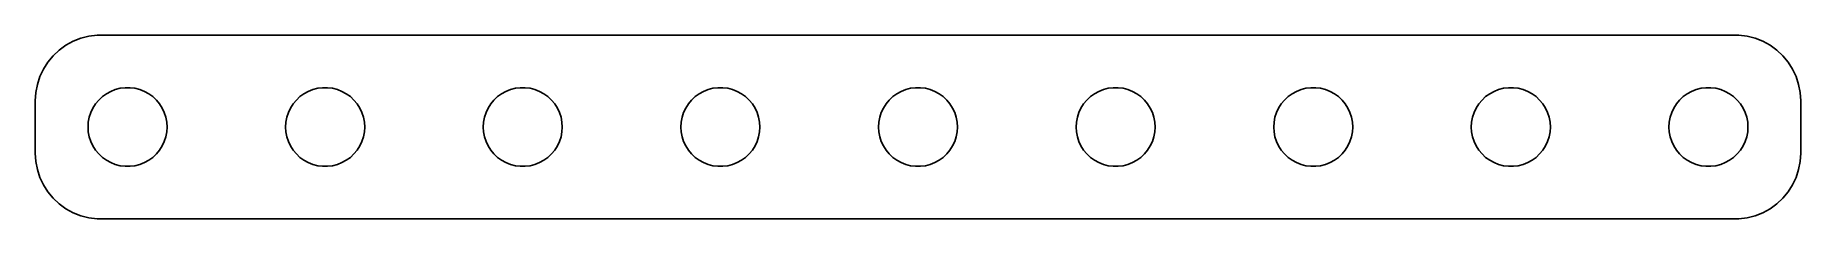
# Model space of a CAD drawing. Header units: metres. Extents: x -67 to 67, y -7 to 7.
import ezdxf

# ---------------------------------------------------------------- set-up
doc = ezdxf.new("R2010")
doc.units = ezdxf.units.M

msp = doc.modelspace()

# ---------------------------------------------------------------- linework, layer by layer
for p, q in [((-63.5451, 6.75528), (-64.1289, 6.52412)), ((-62.9369, 6.91142), (-63.5451, 6.75528)), ((-62.3139, 6.99013), (-62.9369, 6.91142)), ((62.3139, 6.99013), (-62.3139, 6.99013)), ((62.9369, 6.91142), (62.3139, 6.99013)), ((63.5451, 6.75528), (62.9369, 6.91142)), ((64.1289, 6.52412), (63.5451, 6.75528)), ((-65.6448, 5.42273), (-66.0451, 4.93892)), ((-65.1871, 5.85255), (-65.6448, 5.42273)), ((-64.6791, 6.22163), (-65.1871, 5.85255)), ((-64.1289, 6.52412), (-64.6791, 6.22163)), ((64.6791, 6.22163), (64.1289, 6.52412)), ((65.1871, 5.85255), (64.6791, 6.22163)), ((65.6448, 5.42273), (65.1871, 5.85255)), ((66.0451, 4.93892), (65.6448, 5.42273)), ((-66.3815, 4.40877), (-66.6489, 3.84062)), ((-66.0451, 4.93892), (-66.3815, 4.40877)), ((66.3815, 4.40877), (66.0451, 4.93892)), ((66.6489, 3.84062), (66.3815, 4.40877)), ((-66.8429, 3.24344), (-66.9606, 2.62666)), ((-66.6489, 3.84062), (-66.8429, 3.24344)), ((-61.6075, 2.53297), (-61.2773, 2.71448)), ((-61.2773, 2.71448), (-60.927, 2.85316)), ((-60.927, 2.85316), (-60.5621, 2.94685)), ((-60.5621, 2.94685), (-60.1884, 2.99408)), ((-60.1884, 2.99408), (-59.8116, 2.99408)), ((-59.8116, 2.99408), (-59.4379, 2.94685)), ((-59.4379, 2.94685), (-59.0729, 2.85316)), ((-59.0729, 2.85316), (-58.7227, 2.71448)), ((-58.7227, 2.71448), (-58.3925, 2.53297)), ((-46.6075, 2.53297), (-46.2773, 2.71448)), ((-46.2773, 2.71448), (-45.927, 2.85316)), ((-45.927, 2.85316), (-45.5621, 2.94685)), ((-45.5621, 2.94685), (-45.1884, 2.99408)), ((-45.1884, 2.99408), (-44.8116, 2.99408)), ((-44.8116, 2.99408), (-44.4379, 2.94685)), ((-44.4379, 2.94685), (-44.0729, 2.85316)), ((-44.0729, 2.85316), (-43.7227, 2.71448)), ((-43.7227, 2.71448), (-43.3925, 2.53297)), ((-31.6075, 2.53297), (-31.2773, 2.71448)), ((-31.2773, 2.71448), (-30.927, 2.85316)), ((-30.927, 2.85316), (-30.5621, 2.94685)), ((-30.5621, 2.94685), (-30.1884, 2.99408)), ((-30.1884, 2.99408), (-29.8116, 2.99408)), ((-29.8116, 2.99408), (-29.4379, 2.94685)), ((-29.4379, 2.94685), (-29.0729, 2.85316)), ((-29.0729, 2.85316), (-28.7227, 2.71448)), ((-28.7227, 2.71448), (-28.3925, 2.53297)), ((-16.6075, 2.53297), (-16.2773, 2.71448)), ((-16.2773, 2.71448), (-15.927, 2.85316)), ((-15.927, 2.85316), (-15.5621, 2.94685)), ((-15.5621, 2.94685), (-15.1884, 2.99408)), ((-15.1884, 2.99408), (-14.8116, 2.99408)), ((-14.8116, 2.99408), (-14.4379, 2.94685)), ((-14.4379, 2.94685), (-14.0729, 2.85316)), ((-14.0729, 2.85316), (-13.7227, 2.71448)), ((-13.7227, 2.71448), (-13.3925, 2.53297)), ((-1.60747, 2.53297), (-1.27733, 2.71448)), ((-1.27733, 2.71448), (-0.927048, 2.85316)), ((-0.927048, 2.85316), (-0.562134, 2.94685)), ((-0.562134, 2.94685), (-0.18837, 2.99408)), ((-0.18837, 2.99408), (0.18837, 2.99408)), ((0.18837, 2.99408), (0.562134, 2.94685)), ((0.562134, 2.94685), (0.927048, 2.85316)), ((0.927048, 2.85316), (1.27733, 2.71448)), ((1.27733, 2.71448), (1.60747, 2.53297)), ((13.3925, 2.53297), (13.7227, 2.71448)), ((13.7227, 2.71448), (14.0729, 2.85316)), ((14.0729, 2.85316), (14.4379, 2.94685)), ((14.4379, 2.94685), (14.8116, 2.99408)), ((14.8116, 2.99408), (15.1884, 2.99408)), ((15.1884, 2.99408), (15.5621, 2.94685)), ((15.5621, 2.94685), (15.927, 2.85316)), ((15.927, 2.85316), (16.2773, 2.71448)), ((16.2773, 2.71448), (16.6075, 2.53297)), ((28.3925, 2.53297), (28.7227, 2.71448)), ((28.7227, 2.71448), (29.0729, 2.85316)), ((29.0729, 2.85316), (29.4379, 2.94685)), ((29.4379, 2.94685), (29.8116, 2.99408)), ((29.8116, 2.99408), (30.1884, 2.99408)), ((30.1884, 2.99408), (30.5621, 2.94685)), ((30.5621, 2.94685), (30.927, 2.85316)), ((30.927, 2.85316), (31.2773, 2.71448)), ((31.2773, 2.71448), (31.6075, 2.53297)), ((43.3925, 2.53297), (43.7227, 2.71448)), ((43.7227, 2.71448), (44.0729, 2.85316)), ((44.0729, 2.85316), (44.4379, 2.94685)), ((44.4379, 2.94685), (44.8116, 2.99408)), ((44.8116, 2.99408), (45.1884, 2.99408)), ((45.1884, 2.99408), (45.5621, 2.94685)), ((45.5621, 2.94685), (45.927, 2.85316)), ((45.927, 2.85316), (46.2773, 2.71448)), ((46.2773, 2.71448), (46.6075, 2.53297)), ((58.3925, 2.53297), (58.7227, 2.71448)), ((58.7227, 2.71448), (59.0729, 2.85316)), ((59.0729, 2.85316), (59.4379, 2.94685)), ((59.4379, 2.94685), (59.8116, 2.99408)), ((59.8116, 2.99408), (60.1884, 2.99408)), ((60.1884, 2.99408), (60.5621, 2.94685)), ((60.5621, 2.94685), (60.927, 2.85316)), ((60.927, 2.85316), (61.2773, 2.71448)), ((61.2773, 2.71448), (61.6075, 2.53297)), ((66.8429, 3.24344), (66.6489, 3.84062)), ((66.9606, 2.62666), (66.8429, 3.24344)), ((-66.9606, 2.62666), (-67, 2)), ((-67, 2), (-67, -2)), ((-62.7893, 1.10437), (-62.6289, 1.44525)), ((-62.6289, 1.44525), (-62.427, 1.76335)), ((-62.427, 1.76335), (-62.1869, 2.05363)), ((-62.1869, 2.05363), (-61.9123, 2.31154)), ((-61.9123, 2.31154), (-61.6075, 2.53297)), ((-58.3925, 2.53297), (-58.0877, 2.31154)), ((-58.0877, 2.31154), (-57.8131, 2.05363)), ((-57.8131, 2.05363), (-57.5729, 1.76335)), ((-57.5729, 1.76335), (-57.3711, 1.44525)), ((-57.3711, 1.44525), (-57.2107, 1.10437)), ((-47.7893, 1.10437), (-47.6289, 1.44525)), ((-47.6289, 1.44525), (-47.427, 1.76335)), ((-47.427, 1.76335), (-47.1869, 2.05363)), ((-47.1869, 2.05363), (-46.9123, 2.31154)), ((-46.9123, 2.31154), (-46.6075, 2.53297)), ((-43.3925, 2.53297), (-43.0877, 2.31154)), ((-43.0877, 2.31154), (-42.8131, 2.05363)), ((-42.8131, 2.05363), (-42.5729, 1.76335)), ((-42.5729, 1.76335), (-42.3711, 1.44525)), ((-42.3711, 1.44525), (-42.2107, 1.10437)), ((-32.7893, 1.10437), (-32.6289, 1.44525)), ((-32.6289, 1.44525), (-32.427, 1.76335)), ((-32.427, 1.76335), (-32.1869, 2.05363)), ((-32.1869, 2.05363), (-31.9123, 2.31154)), ((-31.9123, 2.31154), (-31.6075, 2.53297)), ((-28.3925, 2.53297), (-28.0877, 2.31154)), ((-28.0877, 2.31154), (-27.8131, 2.05363)), ((-27.8131, 2.05363), (-27.5729, 1.76335)), ((-27.5729, 1.76335), (-27.3711, 1.44525)), ((-27.3711, 1.44525), (-27.2107, 1.10437)), ((-17.7893, 1.10437), (-17.6289, 1.44525)), ((-17.6289, 1.44525), (-17.427, 1.76335)), ((-17.427, 1.76335), (-17.1869, 2.05363)), ((-17.1869, 2.05363), (-16.9123, 2.31154)), ((-16.9123, 2.31154), (-16.6075, 2.53297)), ((-13.3925, 2.53297), (-13.0877, 2.31154)), ((-13.0877, 2.31154), (-12.8131, 2.05363)), ((-12.8131, 2.05363), (-12.5729, 1.76335)), ((-12.5729, 1.76335), (-12.3711, 1.44525)), ((-12.3711, 1.44525), (-12.2107, 1.10437)), ((-2.78932, 1.10437), (-2.62891, 1.44525)), ((-2.62891, 1.44525), (-2.42705, 1.76335)), ((-2.42705, 1.76335), (-2.1869, 2.05363)), ((-2.1869, 2.05363), (-1.91226, 2.31154)), ((-1.91226, 2.31154), (-1.60747, 2.53297)), ((1.60747, 2.53297), (1.91226, 2.31154)), ((1.91226, 2.31154), (2.1869, 2.05363)), ((2.1869, 2.05363), (2.42705, 1.76335)), ((2.42705, 1.76335), (2.62891, 1.44525)), ((2.62891, 1.44525), (2.78932, 1.10437)), ((12.2107, 1.10437), (12.3711, 1.44525)), ((12.3711, 1.44525), (12.5729, 1.76335)), ((12.5729, 1.76335), (12.8131, 2.05363)), ((12.8131, 2.05363), (13.0877, 2.31154)), ((13.0877, 2.31154), (13.3925, 2.53297)), ((16.6075, 2.53297), (16.9123, 2.31154)), ((16.9123, 2.31154), (17.1869, 2.05363)), ((17.1869, 2.05363), (17.427, 1.76335)), ((17.427, 1.76335), (17.6289, 1.44525)), ((17.6289, 1.44525), (17.7893, 1.10437)), ((27.2107, 1.10437), (27.3711, 1.44525)), ((27.3711, 1.44525), (27.5729, 1.76335)), ((27.5729, 1.76335), (27.8131, 2.05363)), ((27.8131, 2.05363), (28.0877, 2.31154)), ((28.0877, 2.31154), (28.3925, 2.53297)), ((31.6075, 2.53297), (31.9123, 2.31154)), ((31.9123, 2.31154), (32.1869, 2.05363)), ((32.1869, 2.05363), (32.427, 1.76335)), ((32.427, 1.76335), (32.6289, 1.44525)), ((32.6289, 1.44525), (32.7893, 1.10437)), ((42.2107, 1.10437), (42.3711, 1.44525)), ((42.3711, 1.44525), (42.5729, 1.76335)), ((42.5729, 1.76335), (42.8131, 2.05363)), ((42.8131, 2.05363), (43.0877, 2.31154)), ((43.0877, 2.31154), (43.3925, 2.53297)), ((46.6075, 2.53297), (46.9123, 2.31154)), ((46.9123, 2.31154), (47.1869, 2.05363)), ((47.1869, 2.05363), (47.427, 1.76335)), ((47.427, 1.76335), (47.6289, 1.44525)), ((47.6289, 1.44525), (47.7893, 1.10437)), ((57.2107, 1.10437), (57.3711, 1.44525)), ((57.3711, 1.44525), (57.5729, 1.76335)), ((57.5729, 1.76335), (57.8131, 2.05363)), ((57.8131, 2.05363), (58.0877, 2.31154)), ((58.0877, 2.31154), (58.3925, 2.53297)), ((61.6075, 2.53297), (61.9123, 2.31154)), ((61.9123, 2.31154), (62.1869, 2.05363)), ((62.1869, 2.05363), (62.427, 1.76335)), ((62.427, 1.76335), (62.6289, 1.44525)), ((62.6289, 1.44525), (62.7893, 1.10437)), ((67, 2), (66.9606, 2.62666)), ((67, -2), (67, 2)), ((-63, 0), (-62.9763, 0.375992)), ((-62.9763, -0.375992), (-63, 0)), ((-62.9763, 0.375992), (-62.9057, 0.746063)), ((-62.9057, 0.746063), (-62.7893, 1.10437)), ((-57.2107, 1.10437), (-57.0942, 0.746063)), ((-57.0942, 0.746063), (-57.0237, 0.375992)), ((-57.0237, 0.375992), (-57, 0)), ((-57, 0), (-57.0237, -0.375992)), ((-48, 0), (-47.9763, 0.375992)), ((-47.9763, -0.375992), (-48, 0)), ((-47.9763, 0.375992), (-47.9057, 0.746063)), ((-47.9057, 0.746063), (-47.7893, 1.10437)), ((-42.2107, 1.10437), (-42.0942, 0.746063)), ((-42.0942, 0.746063), (-42.0237, 0.375992)), ((-42.0237, 0.375992), (-42, 0)), ((-42, 0), (-42.0237, -0.375992)), ((-33, 0), (-32.9763, 0.375992)), ((-32.9763, -0.375992), (-33, 0)), ((-32.9763, 0.375992), (-32.9057, 0.746063)), ((-32.9057, 0.746063), (-32.7893, 1.10437)), ((-27.2107, 1.10437), (-27.0942, 0.746063)), ((-27.0942, 0.746063), (-27.0237, 0.375992)), ((-27.0237, 0.375992), (-27, 0)), ((-27, 0), (-27.0237, -0.375992)), ((-18, 0), (-17.9763, 0.375992)), ((-17.9763, -0.375992), (-18, 0)), ((-17.9763, 0.375992), (-17.9057, 0.746063)), ((-17.9057, 0.746063), (-17.7893, 1.10437)), ((-12.2107, 1.10437), (-12.0942, 0.746063)), ((-12.0942, 0.746063), (-12.0237, 0.375992)), ((-12.0237, 0.375992), (-12, 0)), ((-12, 0), (-12.0237, -0.375992)), ((-3, 0), (-2.97633, 0.375992)), ((-2.97633, -0.375992), (-3, 0)), ((-2.97633, 0.375992), (-2.90575, 0.746063)), ((-2.90575, 0.746063), (-2.78932, 1.10437)), ((2.78932, 1.10437), (2.90575, 0.746063)), ((2.90575, 0.746063), (2.97633, 0.375992)), ((2.97633, 0.375992), (3, 0)), ((3, 0), (2.97633, -0.375992)), ((12, 0), (12.0237, 0.375992)), ((12.0237, -0.375992), (12, 0)), ((12.0237, 0.375992), (12.0942, 0.746063)), ((12.0942, 0.746063), (12.2107, 1.10437)), ((17.7893, 1.10437), (17.9057, 0.746063)), ((17.9057, 0.746063), (17.9763, 0.375992)), ((17.9763, 0.375992), (18, 0)), ((18, 0), (17.9763, -0.375992)), ((27, 0), (27.0237, 0.375992)), ((27.0237, -0.375992), (27, 0)), ((27.0237, 0.375992), (27.0942, 0.746063)), ((27.0942, 0.746063), (27.2107, 1.10437)), ((32.7893, 1.10437), (32.9057, 0.746063)), ((32.9057, 0.746063), (32.9763, 0.375992)), ((32.9763, 0.375992), (33, 0)), ((33, 0), (32.9763, -0.375992)), ((42, 0), (42.0237, 0.375992)), ((42.0237, -0.375992), (42, 0)), ((42.0237, 0.375992), (42.0942, 0.746063)), ((42.0942, 0.746063), (42.2107, 1.10437)), ((47.7893, 1.10437), (47.9057, 0.746063)), ((47.9057, 0.746063), (47.9763, 0.375992)), ((47.9763, 0.375992), (48, 0)), ((48, 0), (47.9763, -0.375992)), ((57, 0), (57.0237, 0.375992)), ((57.0237, -0.375992), (57, 0)), ((57.0237, 0.375992), (57.0942, 0.746063)), ((57.0942, 0.746063), (57.2107, 1.10437)), ((62.7893, 1.10437), (62.9057, 0.746063)), ((62.9057, 0.746063), (62.9763, 0.375992)), ((62.9763, 0.375992), (63, 0)), ((63, 0), (62.9763, -0.375992)), ((-62.9057, -0.746063), (-62.9763, -0.375992)), ((-62.7893, -1.10437), (-62.9057, -0.746063)), ((-62.6289, -1.44525), (-62.7893, -1.10437)), ((-57.2107, -1.10437), (-57.3711, -1.44525)), ((-57.0942, -0.746063), (-57.2107, -1.10437)), ((-57.0237, -0.375992), (-57.0942, -0.746063)), ((-47.9057, -0.746063), (-47.9763, -0.375992)), ((-47.7893, -1.10437), (-47.9057, -0.746063)), ((-47.6289, -1.44525), (-47.7893, -1.10437)), ((-42.2107, -1.10437), (-42.3711, -1.44525)), ((-42.0942, -0.746063), (-42.2107, -1.10437)), ((-42.0237, -0.375992), (-42.0942, -0.746063)), ((-32.9057, -0.746063), (-32.9763, -0.375992)), ((-32.7893, -1.10437), (-32.9057, -0.746063)), ((-32.6289, -1.44525), (-32.7893, -1.10437)), ((-27.2107, -1.10437), (-27.3711, -1.44525)), ((-27.0942, -0.746063), (-27.2107, -1.10437)), ((-27.0237, -0.375992), (-27.0942, -0.746063)), ((-17.9057, -0.746063), (-17.9763, -0.375992)), ((-17.7893, -1.10437), (-17.9057, -0.746063)), ((-17.6289, -1.44525), (-17.7893, -1.10437)), ((-12.2107, -1.10437), (-12.3711, -1.44525)), ((-12.0942, -0.746063), (-12.2107, -1.10437)), ((-12.0237, -0.375992), (-12.0942, -0.746063)), ((-2.90575, -0.746063), (-2.97633, -0.375992)), ((-2.78932, -1.10437), (-2.90575, -0.746063)), ((-2.62891, -1.44525), (-2.78932, -1.10437)), ((2.78932, -1.10437), (2.62891, -1.44525)), ((2.90575, -0.746063), (2.78932, -1.10437)), ((2.97633, -0.375992), (2.90575, -0.746063)), ((12.0942, -0.746063), (12.0237, -0.375992)), ((12.2107, -1.10437), (12.0942, -0.746063)), ((12.3711, -1.44525), (12.2107, -1.10437)), ((17.7893, -1.10437), (17.6289, -1.44525)), ((17.9057, -0.746063), (17.7893, -1.10437)), ((17.9763, -0.375992), (17.9057, -0.746063)), ((27.0942, -0.746063), (27.0237, -0.375992)), ((27.2107, -1.10437), (27.0942, -0.746063)), ((27.3711, -1.44525), (27.2107, -1.10437)), ((32.7893, -1.10437), (32.6289, -1.44525)), ((32.9057, -0.746063), (32.7893, -1.10437)), ((32.9763, -0.375992), (32.9057, -0.746063)), ((42.0942, -0.746063), (42.0237, -0.375992)), ((42.2107, -1.10437), (42.0942, -0.746063)), ((42.3711, -1.44525), (42.2107, -1.10437)), ((47.7893, -1.10437), (47.6289, -1.44525)), ((47.9057, -0.746063), (47.7893, -1.10437)), ((47.9763, -0.375992), (47.9057, -0.746063)), ((57.0942, -0.746063), (57.0237, -0.375992)), ((57.2107, -1.10437), (57.0942, -0.746063)), ((57.3711, -1.44525), (57.2107, -1.10437)), ((62.7893, -1.10437), (62.6289, -1.44525)), ((62.9057, -0.746063), (62.7893, -1.10437)), ((62.9763, -0.375992), (62.9057, -0.746063)), ((-67, -2), (-66.9606, -2.62666)), ((-66.9606, -2.62666), (-66.8429, -3.24344)), ((-62.427, -1.76335), (-62.6289, -1.44525)), ((-62.1869, -2.05363), (-62.427, -1.76335)), ((-61.9123, -2.31154), (-62.1869, -2.05363)), ((-61.6075, -2.53297), (-61.9123, -2.31154)), ((-61.2773, -2.71448), (-61.6075, -2.53297)), ((-58.3925, -2.53297), (-58.7227, -2.71448)), ((-58.0877, -2.31154), (-58.3925, -2.53297)), ((-57.8131, -2.05363), (-58.0877, -2.31154)), ((-57.5729, -1.76335), (-57.8131, -2.05363)), ((-57.3711, -1.44525), (-57.5729, -1.76335)), ((-47.427, -1.76335), (-47.6289, -1.44525)), ((-47.1869, -2.05363), (-47.427, -1.76335)), ((-46.9123, -2.31154), (-47.1869, -2.05363)), ((-46.6075, -2.53297), (-46.9123, -2.31154)), ((-46.2773, -2.71448), (-46.6075, -2.53297)), ((-43.3925, -2.53297), (-43.7227, -2.71448)), ((-43.0877, -2.31154), (-43.3925, -2.53297)), ((-42.8131, -2.05363), (-43.0877, -2.31154)), ((-42.5729, -1.76335), (-42.8131, -2.05363)), ((-42.3711, -1.44525), (-42.5729, -1.76335)), ((-32.427, -1.76335), (-32.6289, -1.44525)), ((-32.1869, -2.05363), (-32.427, -1.76335)), ((-31.9123, -2.31154), (-32.1869, -2.05363)), ((-31.6075, -2.53297), (-31.9123, -2.31154)), ((-31.2773, -2.71448), (-31.6075, -2.53297)), ((-28.3925, -2.53297), (-28.7227, -2.71448)), ((-28.0877, -2.31154), (-28.3925, -2.53297)), ((-27.8131, -2.05363), (-28.0877, -2.31154)), ((-27.5729, -1.76335), (-27.8131, -2.05363)), ((-27.3711, -1.44525), (-27.5729, -1.76335)), ((-17.427, -1.76335), (-17.6289, -1.44525)), ((-17.1869, -2.05363), (-17.427, -1.76335)), ((-16.9123, -2.31154), (-17.1869, -2.05363)), ((-16.6075, -2.53297), (-16.9123, -2.31154)), ((-16.2773, -2.71448), (-16.6075, -2.53297)), ((-13.3925, -2.53297), (-13.7227, -2.71448)), ((-13.0877, -2.31154), (-13.3925, -2.53297)), ((-12.8131, -2.05363), (-13.0877, -2.31154)), ((-12.5729, -1.76335), (-12.8131, -2.05363)), ((-12.3711, -1.44525), (-12.5729, -1.76335)), ((-2.42705, -1.76335), (-2.62891, -1.44525)), ((-2.1869, -2.05363), (-2.42705, -1.76335)), ((-1.91226, -2.31154), (-2.1869, -2.05363)), ((-1.60747, -2.53297), (-1.91226, -2.31154)), ((-1.27733, -2.71448), (-1.60747, -2.53297)), ((1.60747, -2.53297), (1.27733, -2.71448)), ((1.91226, -2.31154), (1.60747, -2.53297)), ((2.1869, -2.05363), (1.91226, -2.31154)), ((2.42705, -1.76335), (2.1869, -2.05363)), ((2.62891, -1.44525), (2.42705, -1.76335)), ((12.5729, -1.76335), (12.3711, -1.44525)), ((12.8131, -2.05363), (12.5729, -1.76335)), ((13.0877, -2.31154), (12.8131, -2.05363)), ((13.3925, -2.53297), (13.0877, -2.31154)), ((13.7227, -2.71448), (13.3925, -2.53297)), ((16.6075, -2.53297), (16.2773, -2.71448)), ((16.9123, -2.31154), (16.6075, -2.53297)), ((17.1869, -2.05363), (16.9123, -2.31154)), ((17.427, -1.76335), (17.1869, -2.05363)), ((17.6289, -1.44525), (17.427, -1.76335)), ((27.5729, -1.76335), (27.3711, -1.44525)), ((27.8131, -2.05363), (27.5729, -1.76335)), ((28.0877, -2.31154), (27.8131, -2.05363)), ((28.3925, -2.53297), (28.0877, -2.31154)), ((28.7227, -2.71448), (28.3925, -2.53297)), ((31.6075, -2.53297), (31.2773, -2.71448)), ((31.9123, -2.31154), (31.6075, -2.53297)), ((32.1869, -2.05363), (31.9123, -2.31154)), ((32.427, -1.76335), (32.1869, -2.05363)), ((32.6289, -1.44525), (32.427, -1.76335)), ((42.5729, -1.76335), (42.3711, -1.44525)), ((42.8131, -2.05363), (42.5729, -1.76335)), ((43.0877, -2.31154), (42.8131, -2.05363)), ((43.3925, -2.53297), (43.0877, -2.31154)), ((43.7227, -2.71448), (43.3925, -2.53297)), ((46.6075, -2.53297), (46.2773, -2.71448)), ((46.9123, -2.31154), (46.6075, -2.53297)), ((47.1869, -2.05363), (46.9123, -2.31154)), ((47.427, -1.76335), (47.1869, -2.05363)), ((47.6289, -1.44525), (47.427, -1.76335)), ((57.5729, -1.76335), (57.3711, -1.44525)), ((57.8131, -2.05363), (57.5729, -1.76335)), ((58.0877, -2.31154), (57.8131, -2.05363)), ((58.3925, -2.53297), (58.0877, -2.31154)), ((58.7227, -2.71448), (58.3925, -2.53297)), ((61.6075, -2.53297), (61.2773, -2.71448)), ((61.9123, -2.31154), (61.6075, -2.53297)), ((62.1869, -2.05363), (61.9123, -2.31154)), ((62.427, -1.76335), (62.1869, -2.05363)), ((62.6289, -1.44525), (62.427, -1.76335)), ((66.8429, -3.24344), (66.9606, -2.62666)), ((66.9606, -2.62666), (67, -2)), ((-66.8429, -3.24344), (-66.6489, -3.84062)), ((-66.6489, -3.84062), (-66.3815, -4.40877)), ((-60.927, -2.85316), (-61.2773, -2.71448)), ((-60.5621, -2.94685), (-60.927, -2.85316)), ((-60.1884, -2.99408), (-60.5621, -2.94685)), ((-59.8116, -2.99408), (-60.1884, -2.99408)), ((-59.4379, -2.94685), (-59.8116, -2.99408)), ((-59.0729, -2.85316), (-59.4379, -2.94685)), ((-58.7227, -2.71448), (-59.0729, -2.85316)), ((-45.927, -2.85316), (-46.2773, -2.71448)), ((-45.5621, -2.94685), (-45.927, -2.85316)), ((-45.1884, -2.99408), (-45.5621, -2.94685)), ((-44.8116, -2.99408), (-45.1884, -2.99408)), ((-44.4379, -2.94685), (-44.8116, -2.99408)), ((-44.0729, -2.85316), (-44.4379, -2.94685)), ((-43.7227, -2.71448), (-44.0729, -2.85316)), ((-30.927, -2.85316), (-31.2773, -2.71448)), ((-30.5621, -2.94685), (-30.927, -2.85316)), ((-30.1884, -2.99408), (-30.5621, -2.94685)), ((-29.8116, -2.99408), (-30.1884, -2.99408)), ((-29.4379, -2.94685), (-29.8116, -2.99408)), ((-29.0729, -2.85316), (-29.4379, -2.94685)), ((-28.7227, -2.71448), (-29.0729, -2.85316)), ((-15.927, -2.85316), (-16.2773, -2.71448)), ((-15.5621, -2.94685), (-15.927, -2.85316)), ((-15.1884, -2.99408), (-15.5621, -2.94685)), ((-14.8116, -2.99408), (-15.1884, -2.99408)), ((-14.4379, -2.94685), (-14.8116, -2.99408)), ((-14.0729, -2.85316), (-14.4379, -2.94685)), ((-13.7227, -2.71448), (-14.0729, -2.85316)), ((-0.927048, -2.85316), (-1.27733, -2.71448)), ((-0.562134, -2.94685), (-0.927048, -2.85316)), ((-0.18837, -2.99408), (-0.562134, -2.94685)), ((0.18837, -2.99408), (-0.18837, -2.99408)), ((0.562134, -2.94685), (0.18837, -2.99408)), ((0.927048, -2.85316), (0.562134, -2.94685)), ((1.27733, -2.71448), (0.927048, -2.85316)), ((14.0729, -2.85316), (13.7227, -2.71448)), ((14.4379, -2.94685), (14.0729, -2.85316)), ((14.8116, -2.99408), (14.4379, -2.94685)), ((15.1884, -2.99408), (14.8116, -2.99408)), ((15.5621, -2.94685), (15.1884, -2.99408)), ((15.927, -2.85316), (15.5621, -2.94685)), ((16.2773, -2.71448), (15.927, -2.85316)), ((29.0729, -2.85316), (28.7227, -2.71448)), ((29.4379, -2.94685), (29.0729, -2.85316)), ((29.8116, -2.99408), (29.4379, -2.94685)), ((30.1884, -2.99408), (29.8116, -2.99408)), ((30.5621, -2.94685), (30.1884, -2.99408)), ((30.927, -2.85316), (30.5621, -2.94685)), ((31.2773, -2.71448), (30.927, -2.85316)), ((44.0729, -2.85316), (43.7227, -2.71448)), ((44.4379, -2.94685), (44.0729, -2.85316)), ((44.8116, -2.99408), (44.4379, -2.94685)), ((45.1884, -2.99408), (44.8116, -2.99408)), ((45.5621, -2.94685), (45.1884, -2.99408)), ((45.927, -2.85316), (45.5621, -2.94685)), ((46.2773, -2.71448), (45.927, -2.85316)), ((59.0729, -2.85316), (58.7227, -2.71448)), ((59.4379, -2.94685), (59.0729, -2.85316)), ((59.8116, -2.99408), (59.4379, -2.94685)), ((60.1884, -2.99408), (59.8116, -2.99408)), ((60.5621, -2.94685), (60.1884, -2.99408)), ((60.927, -2.85316), (60.5621, -2.94685)), ((61.2773, -2.71448), (60.927, -2.85316)), ((66.3815, -4.40877), (66.6489, -3.84062)), ((66.6489, -3.84062), (66.8429, -3.24344)), ((-66.3815, -4.40877), (-66.0451, -4.93892)), ((-66.0451, -4.93892), (-65.6448, -5.42273)), ((65.6448, -5.42273), (66.0451, -4.93892)), ((66.0451, -4.93892), (66.3815, -4.40877)), ((-65.6448, -5.42273), (-65.1871, -5.85255)), ((-65.1871, -5.85255), (-64.6791, -6.22163)), ((-64.6791, -6.22163), (-64.1289, -6.52412)), ((-64.1289, -6.52412), (-63.5451, -6.75528)), ((63.5451, -6.75528), (64.1289, -6.52412)), ((64.1289, -6.52412), (64.6791, -6.22163)), ((64.6791, -6.22163), (65.1871, -5.85255)), ((65.1871, -5.85255), (65.6448, -5.42273)), ((-63.5451, -6.75528), (-62.9369, -6.91142)), ((-62.9369, -6.91142), (-62.3139, -6.99013)), ((-62.3139, -6.99013), (62.3139, -6.99013)), ((62.3139, -6.99013), (62.9369, -6.91142)), ((62.9369, -6.91142), (63.5451, -6.75528))]:
    msp.add_line(p, q)

doc.saveas('drawing.dxf')
